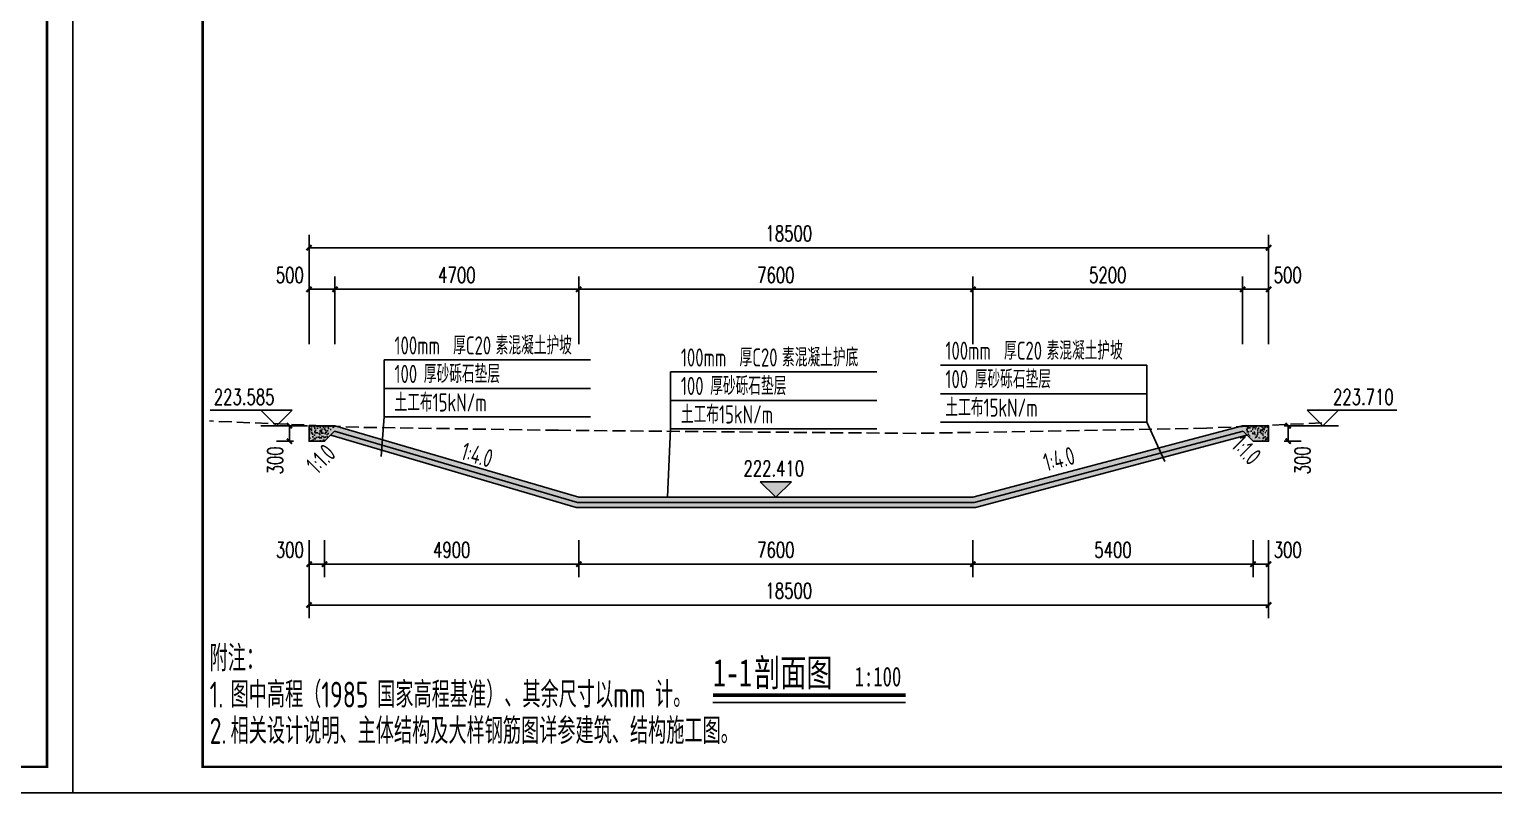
# Model space of a CAD drawing. Header units: millimetres. Extents: x -725 to 2274960, y -506 to 2980382.
# Drawn here: x 2116443 to 2144678, y 2586514 to 2601241 of the extents above; entities that cross this region are included whole.
import ezdxf

# ---------------------------------------------------------------- set-up
doc = ezdxf.new("R2010")
doc.units = ezdxf.units.MM
doc.header["$LTSCALE"] = 1000
doc.linetypes.add('DASH', pattern=[0.35, 0.25, -0.1])
for name, color, linetype in [('DIM_ELEV', 3, 'Continuous'), ('DIM_SYMB', 3, 'Continuous'), ('PUB_DIM', 3, 'Continuous'), ('PUB_TITLE', 4, 'Continuous'), ('YHG_文字', 7, 'Continuous'), ('YHJ_剖面_梁板', 4, 'Continuous'), ('YHJ_文字_公文、说明', 7, 'Continuous')]:
    doc.layers.add(name, color=color, linetype=linetype)
doc.styles.add('_TCH_DIM', font='SIMPLEX', dxfattribs={"bigfont": 'GBCBIG'})
doc.styles.add('_TCH_DIM_T3', font='SIMPLEX', dxfattribs={"width": 0.705882, "bigfont": 'GBCBIG'})
doc.styles.add('biaotilan', font='', dxfattribs={"width": 0.7})
doc.styles.add('TSSD_Rein', font='tssdeng.shx', dxfattribs={"width": 0.7, "bigfont": 'hztxt.shx'})
doc.styles.get('biaotilan').set_extended_font_data('SimSun')
doc.dimstyles.new('_TCH_ARCH_MM_M&&100', dxfattribs={"dimtxt": 297.5, "dimasz": 100, "dimexe": 250, "dimexo": 300, "dimgap": 126.25, "dimtad": 1, "dimdec": 0, "dimzin": 0, "dimdsep": 46, "dimtxsty": '_TCH_DIM_T3', "dimblk": 'ARCHTICK', "dimcen": 0.09, "dimclrt": 7, "dimazin": 2, "dimtfac": 1, "dimtdec": 0, "dimtix": 1, "dimtmove": 2, "dimatfit": 3, "dimfxl": 75, "dimtolj": 1, "dimtzin": 0, "dimarcsym": 0})

# ---------------------------------------------------------------- blocks, each defined once
blk = doc.blocks.new('HAYJZ A3')
blk.add_lwpolyline([(4975, -403417), (46975, -403417), (46975, -433117), (4975, -433117), (4975, -403417)])
at = {"const_width": 50}
blk.add_lwpolyline([(7475, -403917), (46475, -403917), (46475, -432617), (7475, -432617), (7475, -403917)], dxfattribs=at)
at = {"layer": 'PUB_TITLE'}
blk.add_lwpolyline([(4975, -433117), (46975, -433117), (46975, -403417), (4975, -403417)], close=True, dxfattribs=at)
blk = doc.blocks.new('_ArchTick')
at = {"color": 0, "linetype": 'ByBlock', "const_width": 0.4}
blk.add_lwpolyline([(-0.5, -0.5), (0.5, 0.5)], dxfattribs=at)
blk = doc.blocks.new('*D419')
at = {"layer": 'Defpoints', "color": 0, "transparency": 16777216}
for p in [(2121459, 2593594), (2121837, 2593594), (2121837, 2593294)]:
    blk.add_point(p, dxfattribs=at)
at = {"layer": 'PUB_DIM', "color": 0, "lineweight": -2, "transparency": 16777216}
for p, q in [((2121537, 2593594), (2121209, 2593594)), ((2121459, 2593294), (2121459, 2593594)), ((2121537, 2593294), (2121209, 2593294))]:
    blk.add_line(p, q, dxfattribs=at)
at = {"layer": 'PUB_DIM', "color": 0, "lineweight": -2, "transparency": 16777216, "xscale": 100, "yscale": 100, "zscale": 100}
for p, rotation in [((2121459, 2593594), 90), ((2121459, 2593294), 270)]:
    blk.add_blockref('_ArchTick', p, dxfattribs=dict(at, rotation=rotation))
at = {"layer": 'PUB_DIM', "color": 7, "transparency": 16777216, "insert": (2121184, 2592924), "char_height": 297.5, "attachment_point": 5, "rotation": 90, "style": '_TCH_DIM_T3'}
blk.add_mtext('\\A1;300', dxfattribs=at)
blk = doc.blocks.new('*D420')
at = {"layer": 'Defpoints', "color": 0, "transparency": 16777216}
for p in [(2140337, 2596225), (2139837, 2594867), (2140337, 2594867)]:
    blk.add_point(p, dxfattribs=at)
at = {"layer": 'PUB_DIM', "color": 0, "lineweight": -2, "transparency": 16777216}
for p, q in [((2139837, 2595167), (2139837, 2596475)), ((2140337, 2595167), (2140337, 2596475)), ((2139837, 2596225), (2140337, 2596225))]:
    blk.add_line(p, q, dxfattribs=at)
at = {"layer": 'PUB_DIM', "color": 0, "lineweight": -2, "transparency": 16777216, "xscale": 100, "yscale": 100, "zscale": 100, "rotation": 180}
blk.add_blockref('_ArchTick', (2139837, 2596225), dxfattribs=at)
at = {"layer": 'PUB_DIM', "color": 0, "lineweight": -2, "transparency": 16777216, "xscale": 100, "yscale": 100, "zscale": 100}
blk.add_blockref('_ArchTick', (2140337, 2596225), dxfattribs=at)
at = {"layer": 'PUB_DIM', "color": 7, "transparency": 16777216, "insert": (2140707, 2596500), "char_height": 297.5, "attachment_point": 5, "style": '_TCH_DIM_T3'}
blk.add_mtext('\\A1;500', dxfattribs=at)
blk = doc.blocks.new('*D421')
at = {"layer": 'Defpoints', "color": 0, "transparency": 16777216}
for p in [(2139837, 2596225), (2134637, 2594867), (2139837, 2594867)]:
    blk.add_point(p, dxfattribs=at)
at = {"layer": 'PUB_DIM', "color": 0, "lineweight": -2, "transparency": 16777216}
for p, q in [((2134637, 2595167), (2134637, 2596475)), ((2139837, 2595167), (2139837, 2596475)), ((2134637, 2596225), (2139837, 2596225))]:
    blk.add_line(p, q, dxfattribs=at)
at = {"layer": 'PUB_DIM', "color": 0, "lineweight": -2, "transparency": 16777216, "xscale": 100, "yscale": 100, "zscale": 100, "rotation": 180}
blk.add_blockref('_ArchTick', (2134637, 2596225), dxfattribs=at)
at = {"layer": 'PUB_DIM', "color": 0, "lineweight": -2, "transparency": 16777216, "xscale": 100, "yscale": 100, "zscale": 100}
blk.add_blockref('_ArchTick', (2139837, 2596225), dxfattribs=at)
at = {"layer": 'PUB_DIM', "color": 7, "transparency": 16777216, "insert": (2137237, 2596500), "char_height": 297.5, "attachment_point": 5, "style": '_TCH_DIM_T3'}
blk.add_mtext('\\A1;5200', dxfattribs=at)
blk = doc.blocks.new('*D422')
at = {"layer": 'Defpoints', "color": 0, "transparency": 16777216}
for p in [(2134637, 2596225), (2127037, 2594867), (2134637, 2594867)]:
    blk.add_point(p, dxfattribs=at)
at = {"layer": 'PUB_DIM', "color": 0, "lineweight": -2, "transparency": 16777216}
for p, q in [((2127037, 2595167), (2127037, 2596475)), ((2134637, 2595167), (2134637, 2596475)), ((2127037, 2596225), (2134637, 2596225))]:
    blk.add_line(p, q, dxfattribs=at)
at = {"layer": 'PUB_DIM', "color": 0, "lineweight": -2, "transparency": 16777216, "xscale": 100, "yscale": 100, "zscale": 100, "rotation": 180}
blk.add_blockref('_ArchTick', (2127037, 2596225), dxfattribs=at)
at = {"layer": 'PUB_DIM', "color": 0, "lineweight": -2, "transparency": 16777216, "xscale": 100, "yscale": 100, "zscale": 100}
blk.add_blockref('_ArchTick', (2134637, 2596225), dxfattribs=at)
at = {"layer": 'PUB_DIM', "color": 7, "transparency": 16777216, "insert": (2130837, 2596500), "char_height": 297.5, "attachment_point": 5, "style": '_TCH_DIM_T3'}
blk.add_mtext('\\A1;7600', dxfattribs=at)
blk = doc.blocks.new('*D423')
at = {"layer": 'Defpoints', "color": 0, "transparency": 16777216}
for p in [(2127037, 2596225), (2122337, 2594867), (2127037, 2594867)]:
    blk.add_point(p, dxfattribs=at)
at = {"layer": 'PUB_DIM', "color": 0, "lineweight": -2, "transparency": 16777216}
for p, q in [((2122337, 2595167), (2122337, 2596475)), ((2127037, 2595167), (2127037, 2596475)), ((2122337, 2596225), (2127037, 2596225))]:
    blk.add_line(p, q, dxfattribs=at)
at = {"layer": 'PUB_DIM', "color": 0, "lineweight": -2, "transparency": 16777216, "xscale": 100, "yscale": 100, "zscale": 100, "rotation": 180}
blk.add_blockref('_ArchTick', (2122337, 2596225), dxfattribs=at)
at = {"layer": 'PUB_DIM', "color": 0, "lineweight": -2, "transparency": 16777216, "xscale": 100, "yscale": 100, "zscale": 100}
blk.add_blockref('_ArchTick', (2127037, 2596225), dxfattribs=at)
at = {"layer": 'PUB_DIM', "color": 7, "transparency": 16777216, "insert": (2124687, 2596500), "char_height": 297.5, "attachment_point": 5, "style": '_TCH_DIM_T3'}
blk.add_mtext('\\A1;4700', dxfattribs=at)
blk = doc.blocks.new('*D424')
at = {"layer": 'Defpoints', "color": 0, "transparency": 16777216}
for p in [(2122337, 2596225), (2121837, 2594867), (2122337, 2594867)]:
    blk.add_point(p, dxfattribs=at)
at = {"layer": 'PUB_DIM', "color": 0, "lineweight": -2, "transparency": 16777216}
for p, q in [((2121837, 2595167), (2121837, 2596475)), ((2122337, 2595167), (2122337, 2596475)), ((2121837, 2596225), (2122337, 2596225))]:
    blk.add_line(p, q, dxfattribs=at)
at = {"layer": 'PUB_DIM', "color": 0, "lineweight": -2, "transparency": 16777216, "xscale": 100, "yscale": 100, "zscale": 100, "rotation": 180}
blk.add_blockref('_ArchTick', (2121837, 2596225), dxfattribs=at)
at = {"layer": 'PUB_DIM', "color": 0, "lineweight": -2, "transparency": 16777216, "xscale": 100, "yscale": 100, "zscale": 100}
blk.add_blockref('_ArchTick', (2122337, 2596225), dxfattribs=at)
at = {"layer": 'PUB_DIM', "color": 7, "transparency": 16777216, "insert": (2121467, 2596500), "char_height": 297.5, "attachment_point": 5, "style": '_TCH_DIM_T3'}
blk.add_mtext('\\A1;500', dxfattribs=at)
blk = doc.blocks.new('*D425')
at = {"layer": 'Defpoints', "color": 0, "transparency": 16777216}
for p in [(2140337, 2593594), (2140714, 2593594), (2140337, 2593294)]:
    blk.add_point(p, dxfattribs=at)
at = {"layer": 'PUB_DIM', "color": 0, "lineweight": -2, "transparency": 16777216}
for p, q in [((2140637, 2593594), (2140964, 2593594)), ((2140714, 2593294), (2140714, 2593594)), ((2140637, 2593294), (2140964, 2593294))]:
    blk.add_line(p, q, dxfattribs=at)
at = {"layer": 'PUB_DIM', "color": 0, "lineweight": -2, "transparency": 16777216, "xscale": 100, "yscale": 100, "zscale": 100}
for p, rotation in [((2140714, 2593594), 90), ((2140714, 2593294), 270)]:
    blk.add_blockref('_ArchTick', p, dxfattribs=dict(at, rotation=rotation))
at = {"layer": 'PUB_DIM', "color": 7, "transparency": 16777216, "insert": (2140989, 2592924), "char_height": 297.5, "attachment_point": 5, "rotation": 90, "style": '_TCH_DIM_T3'}
blk.add_mtext('\\A1;300', dxfattribs=at)
blk = doc.blocks.new('*D426')
at = {"layer": 'Defpoints', "color": 0, "transparency": 16777216}
for p in [(2121837, 2591687), (2122137, 2591687), (2122137, 2590923)]:
    blk.add_point(p, dxfattribs=at)
at = {"layer": 'PUB_DIM', "color": 0, "lineweight": -2, "transparency": 16777216}
for p, q in [((2121837, 2591387), (2121837, 2590673)), ((2122137, 2591387), (2122137, 2590673)), ((2121837, 2590923), (2122137, 2590923))]:
    blk.add_line(p, q, dxfattribs=at)
at = {"layer": 'PUB_DIM', "color": 0, "lineweight": -2, "transparency": 16777216, "xscale": 100, "yscale": 100, "zscale": 100, "rotation": 180}
blk.add_blockref('_ArchTick', (2121837, 2590923), dxfattribs=at)
at = {"layer": 'PUB_DIM', "color": 0, "lineweight": -2, "transparency": 16777216, "xscale": 100, "yscale": 100, "zscale": 100}
blk.add_blockref('_ArchTick', (2122137, 2590923), dxfattribs=at)
at = {"layer": 'PUB_DIM', "color": 7, "transparency": 16777216, "insert": (2121467, 2591198), "char_height": 297.5, "attachment_point": 5, "style": '_TCH_DIM_T3'}
blk.add_mtext('\\A1;300', dxfattribs=at)
blk = doc.blocks.new('*D427')
at = {"layer": 'Defpoints', "color": 0, "transparency": 16777216}
for p in [(2122137, 2591687), (2127037, 2591687), (2127037, 2590923)]:
    blk.add_point(p, dxfattribs=at)
at = {"layer": 'PUB_DIM', "color": 0, "lineweight": -2, "transparency": 16777216}
for p, q in [((2122137, 2591387), (2122137, 2590673)), ((2127037, 2591387), (2127037, 2590673)), ((2122137, 2590923), (2127037, 2590923))]:
    blk.add_line(p, q, dxfattribs=at)
at = {"layer": 'PUB_DIM', "color": 0, "lineweight": -2, "transparency": 16777216, "xscale": 100, "yscale": 100, "zscale": 100, "rotation": 180}
blk.add_blockref('_ArchTick', (2122137, 2590923), dxfattribs=at)
at = {"layer": 'PUB_DIM', "color": 0, "lineweight": -2, "transparency": 16777216, "xscale": 100, "yscale": 100, "zscale": 100}
blk.add_blockref('_ArchTick', (2127037, 2590923), dxfattribs=at)
at = {"layer": 'PUB_DIM', "color": 7, "transparency": 16777216, "insert": (2124587, 2591198), "char_height": 297.5, "attachment_point": 5, "style": '_TCH_DIM_T3'}
blk.add_mtext('\\A1;4900', dxfattribs=at)
blk = doc.blocks.new('*D428')
at = {"layer": 'Defpoints', "color": 0, "transparency": 16777216}
for p in [(2127037, 2591687), (2134637, 2591687), (2134637, 2590923)]:
    blk.add_point(p, dxfattribs=at)
at = {"layer": 'PUB_DIM', "color": 0, "lineweight": -2, "transparency": 16777216}
for p, q in [((2127037, 2591387), (2127037, 2590673)), ((2134637, 2591387), (2134637, 2590673)), ((2127037, 2590923), (2134637, 2590923))]:
    blk.add_line(p, q, dxfattribs=at)
at = {"layer": 'PUB_DIM', "color": 0, "lineweight": -2, "transparency": 16777216, "xscale": 100, "yscale": 100, "zscale": 100, "rotation": 180}
blk.add_blockref('_ArchTick', (2127037, 2590923), dxfattribs=at)
at = {"layer": 'PUB_DIM', "color": 0, "lineweight": -2, "transparency": 16777216, "xscale": 100, "yscale": 100, "zscale": 100}
blk.add_blockref('_ArchTick', (2134637, 2590923), dxfattribs=at)
at = {"layer": 'PUB_DIM', "color": 7, "transparency": 16777216, "insert": (2130837, 2591198), "char_height": 297.5, "attachment_point": 5, "style": '_TCH_DIM_T3'}
blk.add_mtext('\\A1;7600', dxfattribs=at)
blk = doc.blocks.new('*D429')
at = {"layer": 'Defpoints', "color": 0, "transparency": 16777216}
for p in [(2134637, 2591687), (2140037, 2591687), (2140037, 2590923)]:
    blk.add_point(p, dxfattribs=at)
at = {"layer": 'PUB_DIM', "color": 0, "lineweight": -2, "transparency": 16777216}
for p, q in [((2134637, 2591387), (2134637, 2590673)), ((2140037, 2591387), (2140037, 2590673)), ((2134637, 2590923), (2140037, 2590923))]:
    blk.add_line(p, q, dxfattribs=at)
at = {"layer": 'PUB_DIM', "color": 0, "lineweight": -2, "transparency": 16777216, "xscale": 100, "yscale": 100, "zscale": 100, "rotation": 180}
blk.add_blockref('_ArchTick', (2134637, 2590923), dxfattribs=at)
at = {"layer": 'PUB_DIM', "color": 0, "lineweight": -2, "transparency": 16777216, "xscale": 100, "yscale": 100, "zscale": 100}
blk.add_blockref('_ArchTick', (2140037, 2590923), dxfattribs=at)
at = {"layer": 'PUB_DIM', "color": 7, "transparency": 16777216, "insert": (2137337, 2591198), "char_height": 297.5, "attachment_point": 5, "style": '_TCH_DIM_T3'}
blk.add_mtext('\\A1;5400', dxfattribs=at)
blk = doc.blocks.new('*D430')
at = {"layer": 'Defpoints', "color": 0, "transparency": 16777216}
for p in [(2140037, 2591687), (2140337, 2591687), (2140337, 2590923)]:
    blk.add_point(p, dxfattribs=at)
at = {"layer": 'PUB_DIM', "color": 0, "lineweight": -2, "transparency": 16777216}
for p, q in [((2140037, 2591387), (2140037, 2590673)), ((2140337, 2591387), (2140337, 2590673)), ((2140037, 2590923), (2140337, 2590923))]:
    blk.add_line(p, q, dxfattribs=at)
at = {"layer": 'PUB_DIM', "color": 0, "lineweight": -2, "transparency": 16777216, "xscale": 100, "yscale": 100, "zscale": 100, "rotation": 180}
blk.add_blockref('_ArchTick', (2140037, 2590923), dxfattribs=at)
at = {"layer": 'PUB_DIM', "color": 0, "lineweight": -2, "transparency": 16777216, "xscale": 100, "yscale": 100, "zscale": 100}
blk.add_blockref('_ArchTick', (2140337, 2590923), dxfattribs=at)
at = {"layer": 'PUB_DIM', "color": 7, "transparency": 16777216, "insert": (2140707, 2591198), "char_height": 297.5, "attachment_point": 5, "style": '_TCH_DIM_T3'}
blk.add_mtext('\\A1;300', dxfattribs=at)
blk = doc.blocks.new('*D431')
at = {"layer": 'Defpoints', "color": 0, "transparency": 16777216}
for p in [(2121837, 2591387), (2140337, 2591387), (2140337, 2590134)]:
    blk.add_point(p, dxfattribs=at)
at = {"layer": 'PUB_DIM', "color": 0, "lineweight": -2, "transparency": 16777216}
for p, q in [((2121837, 2591087), (2121837, 2589884)), ((2140337, 2591087), (2140337, 2589884)), ((2121837, 2590134), (2140337, 2590134))]:
    blk.add_line(p, q, dxfattribs=at)
at = {"layer": 'PUB_DIM', "color": 0, "lineweight": -2, "transparency": 16777216, "xscale": 100, "yscale": 100, "zscale": 100, "rotation": 180}
blk.add_blockref('_ArchTick', (2121837, 2590134), dxfattribs=at)
at = {"layer": 'PUB_DIM', "color": 0, "lineweight": -2, "transparency": 16777216, "xscale": 100, "yscale": 100, "zscale": 100}
blk.add_blockref('_ArchTick', (2140337, 2590134), dxfattribs=at)
at = {"layer": 'PUB_DIM', "color": 7, "transparency": 16777216, "insert": (2131087, 2590409), "char_height": 297.5, "attachment_point": 5, "style": '_TCH_DIM_T3'}
blk.add_mtext('\\A1;18500', dxfattribs=at)
blk = doc.blocks.new('*D432')
at = {"layer": 'Defpoints', "color": 0, "transparency": 16777216}
for p in [(2140337, 2597027), (2121837, 2595167), (2140337, 2595167)]:
    blk.add_point(p, dxfattribs=at)
at = {"layer": 'PUB_DIM', "color": 0, "lineweight": -2, "transparency": 16777216}
for p, q in [((2121837, 2595467), (2121837, 2597277)), ((2121837, 2597027), (2140337, 2597027)), ((2140337, 2595467), (2140337, 2597277))]:
    blk.add_line(p, q, dxfattribs=at)
at = {"layer": 'PUB_DIM', "color": 0, "lineweight": -2, "transparency": 16777216, "xscale": 100, "yscale": 100, "zscale": 100, "rotation": 180}
blk.add_blockref('_ArchTick', (2121837, 2597027), dxfattribs=at)
at = {"layer": 'PUB_DIM', "color": 0, "lineweight": -2, "transparency": 16777216, "xscale": 100, "yscale": 100, "zscale": 100}
blk.add_blockref('_ArchTick', (2140337, 2597027), dxfattribs=at)
at = {"layer": 'PUB_DIM', "color": 7, "transparency": 16777216, "insert": (2131087, 2597302), "char_height": 297.5, "attachment_point": 5, "style": '_TCH_DIM_T3'}
blk.add_mtext('\\A1;18500', dxfattribs=at)

msp = doc.modelspace()

# ---------------------------------------------------------------- hatches: boundary and pattern name
at = {"layer": 'DIM_ELEV'}
msp.add_hatch(color=256, dxfattribs=at).paths.add_polyline_path([(2130836.7899, 2592213.7928), (2131136.7899, 2592513.7928), (2130536.7899, 2592513.7928)])
at = {"layer": 'YHJ_剖面_梁板'}
h = msp.add_hatch(dxfattribs=at)
h.set_pattern_fill('混凝土', color=8, scale=50)
h.set_pattern_definition([(50, (-2239.14, -69580.3), (358.630091, -31.376067), [37.5, -412.5]), (355, (-2239.14, -69580.3), (-69.375667, 376.096067), [30, -330]), (100.4514, (-2209.26, -69582.9), (289.25469, 344.71977), [31.870095, -350.571056]), (46.1842, (-2239.14, -69480.3), (533.620524, -82.75951), [56.25, -618.75]), (96.6356, (-2194.7, -69487.2), (467.33135, 487.058935), [47.80514, -525.8565]), (351.1842, (-2239.14, -69480.3), (467.33097, 487.0593), [45, -495]), (21, (-2189.14, -69505.3), (298.453526, -201.309445), [37.5, -412.5]), (326, (-2189.14, -69505.3), (121.657666, 362.575023), [30, -330]), (71.4514, (-2164.27, -69522.07), (420.111314, 161.26525), [31.870095, -350.571056]), (37.5, (-2239.14, -69580.29), (6.0799277, 166.446927), [0, -326, 0, -335, 0, -331.25]), (7.5, (-2239.14, -69580.3), (131.534769, 197.205856), [0, -191, 0, -318.5, 0, -126.25]), (327.5, (-2350.64, -69580.29), (266.911218, -11.277436), [0, -125, 0, -390, 0, -517.5]), (317.5, (-2400.64, -69580.3), (291.593085, 50.052491), [0, -162.5, 0, -259, 0, -367.5])])
h.paths.add_polyline_path([(2139844.6588, 2593485.8665), (2140036.7899, 2593293.7354), (2140336.7899, 2593293.7354), (2140336.7899, 2593593.7354), (2140170.6961, 2593593.7354), (2139836.7899, 2593593.7354), (2134636.7899, 2592213.7928), (2127036.7899, 2592213.7928), (2122336.7899, 2593593.7354), (2122086.4133, 2593593.7354), (2121836.7899, 2593593.7354), (2121836.7899, 2593293.7354), (2122136.7899, 2593293.7354), (2122328.9209, 2593485.8665), (2127013.1831, 2592113.7928), (2134660.3967, 2592113.7928)])
h = msp.add_hatch(dxfattribs=at)
h.set_pattern_fill('混凝土', color=8, scale=20)
h.set_pattern_definition([(50, (84436.25, -79132.78), (143.4520365, -12.550427), [15, -165]), (355, (84436.25, -79132.78), (-27.750267, 150.438427), [12, -132]), (100.4514, (84448.2, -79133.82), (115.7018763, 137.8879084), [12.748038, -140.2284224]), (46.1842, (84436.25, -79092.78), (213.44821, -33.103803), [22.5, -247.5]), (96.6356, (84454.03, -79095.53), (186.932541, 194.823574), [19.122058, -210.3426]), (351.1842, (84436.25, -79092.78), (186.932389, 194.82372), [18, -198]), (21, (84456.25, -79102.78), (119.3814104, -80.523778), [15, -165]), (326, (84456.25, -79102.78), (48.6630664, 145.030009), [12, -132]), (71.4514, (84466.2, -79109.49), (168.044526, 64.5060993), [12.748038, -140.2284224]), (37.5, (84436.247, -79132.776), (2.4319711, 66.5787708), [0, -130.4, 0, -134, 0, -132.5]), (7.5, (84436.25, -79132.776), (52.6139075, 78.8823424), [0, -76.4, 0, -127.4, 0, -50.5]), (327.5, (84391.647, -79132.776), (106.7644872, -4.51097435), [0, -50, 0, -156, 0, -207]), (317.5, (84371.65, -79132.78), (116.6372339, 20.0209965), [0, -65, 0, -103.6, 0, -147])])
edge = h.paths.add_edge_path()
edge.add_line((2122336.7899, 2593593.7354), (2121836.7899, 2593593.7354))
edge.add_line((2121836.7899, 2593593.7354), (2121836.7899, 2593293.7354))
edge.add_line((2121836.7899, 2593293.7354), (2122136.7899, 2593293.7354))
h = msp.add_hatch(dxfattribs=at)
h.set_pattern_fill('粉刷', color=8, scale=25)
h.set_pattern_definition([(37.5, (-2239.14, -69580.29), (-3.1496679, 96.3411885), [0, -76, 0, -85, 0, -81.25]), (7.5, (-2239.14, -69580.29), (88.4888353, 141.1073033), [0, -41, 0, -68.5, 0, -26.25]), (327.5, (-2300.64, -69580.29), (155.707093, 0.2829527), [0, -25, 0, -90, 0, -117.5]), (317.5, (-2300.64, -69580.29), (150.30633, 43.883778), [0, -12.5, 0, -59, 0, -67.5])])
h.paths.add_polyline_path([(2127013.1831, 2592113.7928), (2122328.9209, 2593485.8665), (2122254.3853, 2593411.3309), (2126989.5763, 2592013.7928), (2134684.0034, 2592013.7928), (2139919.1944, 2593411.3309), (2139844.6588, 2593485.8665), (2134660.3967, 2592113.7928)])
h = msp.add_hatch(dxfattribs=at)
h.set_pattern_fill('混凝土', color=8, scale=20)
h.set_pattern_definition([(50, (90073.1, -79132.78), (143.4520365, -12.550427), [15, -165]), (355, (90073.1, -79132.78), (-27.750267, 150.438427), [12, -132]), (100.4514, (90085.05, -79133.82), (115.7018763, 137.8879084), [12.748038, -140.2284224]), (46.1842, (90073.1, -79092.78), (213.44821, -33.103803), [22.5, -247.5]), (96.6356, (90090.89, -79095.53), (186.932541, 194.823574), [19.122058, -210.3426]), (351.1842, (90073.1, -79092.78), (186.932389, 194.82372), [18, -198]), (21, (90093.1, -79102.78), (119.3814104, -80.523778), [15, -165]), (326, (90093.1, -79102.78), (48.6630664, 145.030009), [12, -132]), (71.4514, (90103.05, -79109.49), (168.044526, 64.5060993), [12.748038, -140.2284224]), (37.5, (90073.1, -79132.776), (2.4319711, 66.5787708), [0, -130.4, 0, -134, 0, -132.5]), (7.5, (90073.1, -79132.776), (52.6139075, 78.8823424), [0, -76.4, 0, -127.4, 0, -50.5]), (327.5, (90028.5, -79132.776), (106.7644872, -4.51097435), [0, -50, 0, -156, 0, -207]), (317.5, (90008.5, -79132.78), (116.6372339, 20.0209965), [0, -65, 0, -103.6, 0, -147])])
edge = h.paths.add_edge_path()
edge.add_line((2139836.7899, 2593593.7354), (2140336.7899, 2593593.7354))
edge.add_line((2140336.7899, 2593593.7354), (2140336.7899, 2593293.7354))
edge.add_line((2140336.7899, 2593293.7354), (2140036.7899, 2593293.7354))

# ---------------------------------------------------------------- linework, layer by layer
at = {"layer": 'DIM_ELEV'}
for p, q in [((2141383.8433, 2593593.7354), (2141083.8433, 2593893.7354)), ((2141083.8433, 2593893.7354), (2142809.8433, 2593893.7354)), ((2141383.8433, 2593593.7354), (2141683.8433, 2593893.7354)), ((2140647.0106, 2593593.7354), (2141683.8433, 2593593.7354)), ((2130836.7899, 2592213.7928), (2130536.7899, 2592513.7928)), ((2131136.7899, 2592513.7928), (2130536.7899, 2592513.7928)), ((2130836.7899, 2592213.7928), (2131136.7899, 2592513.7928))]:
    msp.add_line(p, q, dxfattribs=at)
at = {"layer": 'DIM_SYMB'}
for p, q in [((2123284.7953, 2593762.6911), (2123284.7953, 2594861.6911)), ((2123284.7953, 2594861.6911), (2127262.5437, 2594861.6911)), ((2128806.5016, 2593531.2504), (2128806.5016, 2594630.2504)), ((2128806.5016, 2594630.2504), (2132784.25, 2594630.2504)), ((2137990.0063, 2594761.1069), (2134012.2579, 2594761.1069)), ((2137990.0063, 2593662.1069), (2137990.0063, 2594761.1069)), ((2123284.7953, 2594312.1911), (2127262.5437, 2594312.1911)), ((2137990.0063, 2594211.6069), (2134012.2579, 2594211.6069)), ((2128806.5016, 2594080.7504), (2132784.25, 2594080.7504)), ((2123224.9451, 2592997.0757), (2123284.7953, 2593762.6911)), ((2123284.7953, 2593762.6911), (2127262.5437, 2593762.6911)), ((2137990.0063, 2593662.1069), (2134012.2579, 2593662.1069)), ((2138334.0192, 2592900.4727), (2137990.0063, 2593662.1069)), ((2128746.6514, 2592216.135), (2128806.5016, 2593531.2504)), ((2128806.5016, 2593531.2504), (2132784.25, 2593531.2504))]:
    msp.add_line(p, q, dxfattribs=at)
at = {"layer": 'DIM_SYMB', "const_width": 70}
msp.add_lwpolyline([(2129622.6809, 2588396.6527), (2133339.3476, 2588396.6527)], dxfattribs=at)
at = {"layer": 'DIM_SYMB'}
msp.add_lwpolyline([(2129622.6809, 2588256.6527), (2133339.3476, 2588256.6527)], dxfattribs=at)
at = {"layer": 'PUB_DIM'}
for p, q in [((2121509.1095, 2593893.7354), (2119932.6095, 2593893.7354)), ((2121209.1095, 2593593.7354), (2120909.1095, 2593893.7354)), ((2121209.1095, 2593593.7354), (2121509.1095, 2593893.7354)), ((2121806.1042, 2593593.7354), (2120909.1095, 2593593.7354))]:
    msp.add_line(p, q, dxfattribs=at)
at = {"layer": 'YHJ_剖面_梁板', "color": 1, "linetype": 'DASH'}
msp.add_lwpolyline([(2141362.0091, 2593649.0469), (2139138.9626, 2593545.833), (2133536.8963, 2593445.1871), (2126644.9818, 2593504.686), (2122794.7086, 2593563.8211), (2119920.5031, 2593685.2108)], dxfattribs=at)
at = {"layer": 'YHJ_剖面_梁板'}
for points in [[(2122336.7899, 2593593.7354), (2121836.7899, 2593593.7354), (2121836.7899, 2593293.7354), (2122136.7899, 2593293.7354)], [(2122136.7899, 2593293.7354), (2122328.9209, 2593485.8665)], [(2126989.5763, 2592013.7928), (2122254.3853, 2593411.3309)], [(2127013.1831, 2592113.7928), (2122328.9209, 2593485.8665)], [(2127036.7899, 2592213.7928), (2122336.7899, 2593593.7354)], [(2134636.7899, 2592213.7928), (2139836.7899, 2593593.7354)], [(2134660.3967, 2592113.7928), (2139844.6588, 2593485.8665)], [(2134684.0034, 2592013.7928), (2139919.1944, 2593411.3309)], [(2139836.7899, 2593593.7354), (2140336.7899, 2593593.7354), (2140336.7899, 2593293.7354), (2140036.7899, 2593293.7354)], [(2140036.7899, 2593293.7354), (2139844.6588, 2593485.8665)], [(2134684.0034, 2592013.7928), (2126989.5763, 2592013.7928)], [(2134660.3967, 2592113.7928), (2127013.1831, 2592113.7928)], [(2134636.7899, 2592213.7928), (2127036.7899, 2592213.7928)]]:
    msp.add_lwpolyline(points, dxfattribs=at)

# ---------------------------------------------------------------- block references
for p in [(2070308.4813, 3019631.2319), (2112308.4813, 3019631.2319)]:
    msp.add_blockref('HAYJZ A3', p)

# ---------------------------------------------------------------- texts
at = {"layer": 'DIM_ELEV', "color": 7, "style": '_TCH_DIM', "width": 0.705882}
for s, p in [('223.710', (2141579.8433, 2593998.7354)), ('222.410', (2130212.7899, 2592618.7928))]:
    msp.add_text(s, height=297.5, dxfattribs=at).set_placement(p)
at = {"layer": 'DIM_SYMB', "color": 7, "width": 0.7}
for s, height, style, p in [('厚', 350, 'TSSD_Rein', (2124615.0645, 2594966.6911)), ('素混凝土护坡', 350, 'TSSD_Rein', (2125434.8722, 2594966.6911)), ('100mm', 350, 'TSSD_Rein', (2123484.2953, 2594966.6911)), ('C20', 350, 'TSSD_Rein', (2124860.0645, 2594966.6911)), ('100mm', 350, 'TSSD_Rein', (2129006.0016, 2594735.2504)), ('厚', 350, 'TSSD_Rein', (2130136.7709, 2594735.2504)), ('C20', 350, 'TSSD_Rein', (2130381.7709, 2594735.2504)), ('素混凝土护底', 350, 'TSSD_Rein', (2130956.5785, 2594735.2504)), ('100mm', 350, 'TSSD_Rein', (2134106.3012, 2594866.1069)), ('厚', 350, 'TSSD_Rein', (2135237.0704, 2594866.1069)), ('C20', 350, 'TSSD_Rein', (2135482.0704, 2594866.1069)), ('素混凝土护坡', 350, 'TSSD_Rein', (2136056.8781, 2594866.1069)), ('100', 350, 'TSSD_Rein', (2123484.2953, 2594417.1911)), ('厚砂砾石垫层', 350, 'TSSD_Rein', (2124049.6799, 2594417.1911)), ('100', 350, 'TSSD_Rein', (2129006.0016, 2594185.7504)), ('厚砂砾石垫层', 350, 'TSSD_Rein', (2129571.3862, 2594185.7504)), ('100', 350, 'TSSD_Rein', (2134106.3012, 2594316.6069)), ('厚砂砾石垫层', 350, 'TSSD_Rein', (2134671.6858, 2594316.6069)), ('土工布', 350, 'TSSD_Rein', (2123484.2953, 2593867.6911)), ('15kN/m', 350, 'TSSD_Rein', (2124219.2953, 2593867.6911)), ('土工布', 350, 'TSSD_Rein', (2129006.0016, 2593636.2504)), ('15kN/m', 350, 'TSSD_Rein', (2129741.0016, 2593636.2504)), ('土工布', 350, 'TSSD_Rein', (2134106.3012, 2593767.1069)), ('15kN/m', 350, 'TSSD_Rein', (2134841.3012, 2593767.1069)), ('剖面图', 528.69198, 'biaotilan', (2130416.605, 2588565.8085)), ('1-1', 528.69198, 'biaotilan', (2129622.6809, 2588565.8085)), ('1:100', 377.63713, 'biaotilan', (2132356.2252, 2588565.8085))]:
    msp.add_text(s, height=height, dxfattribs=dict(at, style=style)).set_placement(p)
at = {"layer": 'PUB_DIM', "color": 7, "style": '_TCH_DIM', "width": 0.705882}
msp.add_text('223.585', height=297.5, dxfattribs=at).set_placement((2120000.6095, 2593998.7354))
at = {"layer": 'YHG_文字', "style": 'TSSD_Rein', "width": 0.7}
for s, rotation, p in [('1:1.0', 315, (2139596.8236, 2593187.6848)), ('1:1.0', 45, (2121996.463, 2592639.9153)), ('1:4.0', 343.63750776, (2124742.1577, 2592947.5325)), ('1:4.0', 14.86222481, (2136053.073, 2592707.5623))]:
    msp.add_text(s, height=350, rotation=rotation, dxfattribs=at).set_placement(p)
at = {"layer": 'YHJ_文字_公文、说明', "style": 'TSSD_Rein', "width": 0.7}
for s, p in [('附注：', (2119920.3077, 2588856.9013)), ('1.', (2119920.3077, 2588156.9013)), ('图中高程（', (2120324.1538, 2588156.9013)), ('1985', (2122074.1538, 2588156.9013)), ('国家高程基准）、其余尺寸以', (2123151.0769, 2588156.9013)), ('计。', (2128508.7692, 2588156.9013)), ('mm', (2127701.0769, 2588156.9013)), ('相关设计说明、主体结构及大样钢筋图详参建筑、结构施工图。', (2120324.1538, 2587456.9013)), ('2.', (2119920.3077, 2587456.9013))]:
    msp.add_text(s, height=500, dxfattribs=at).set_placement(p)

# ---------------------------------------------------------------- dimensions: what is measured, and where the dimension line sits
at = {"layer": 'PUB_DIM'}
for p1, p2, distance, picture, middle in [((2121836.7899, 2595166.7536), (2140336.7899, 2595166.7536), 1860.5721, '*D432', (2131086.7899, 2597302.3258)), ((2122336.7899, 2594866.7536), (2127036.7899, 2594866.7536), 1357.749, '*D423', (2124686.7899, 2596499.5026)), ((2127036.7899, 2594866.7536), (2134636.7899, 2594866.7536), 1357.749, '*D422', (2130836.7899, 2596499.5026)), ((2134636.7899, 2594866.7536), (2139836.7899, 2594866.7536), 1357.749, '*D421', (2137236.7899, 2596499.5026)), ((2122136.7899, 2591686.7462), (2127036.7899, 2591686.7462), -764.2206, '*D427', (2124586.7899, 2591197.5257)), ((2127036.7899, 2591686.7462), (2134636.7899, 2591686.7462), -764.2206, '*D428', (2130836.7899, 2591197.5257)), ((2134636.7899, 2591686.7462), (2140036.7899, 2591686.7462), -764.2206, '*D429', (2137336.7899, 2591197.5257)), ((2121836.7899, 2591386.7462), (2140336.7899, 2591386.7462), -1252.6601, '*D431', (2131086.7899, 2590409.0862))]:
    dim = msp.add_aligned_dim(p1=p1, p2=p2, distance=distance, dimstyle='_TCH_ARCH_MM_M&&100', dxfattribs=at)
    dim.commit()
    dim.dimension.update_dxf_attribs({"geometry": picture, "text_midpoint": middle})
for base, p1, p2, angle, picture, middle in [((2122336.7899, 2596224.5026), (2121836.7899, 2594866.7536), (2122336.7899, 2594866.7536), 0, '*D424', (2121466.7899, 2596499.5026)), ((2140336.7899, 2596224.5026), (2139836.7899, 2594866.7536), (2140336.7899, 2594866.7536), 0, '*D420', (2140706.7899, 2596499.5026)), ((2121459.1095, 2593593.7354), (2121836.7899, 2593293.7354), (2121836.7899, 2593593.7354), 90, '*D419', (2121184.1095, 2592923.7354)), ((2140714.4702, 2593593.7354), (2140336.7899, 2593293.7354), (2140336.7899, 2593593.7354), 90, '*D425', (2140989.4702, 2592923.7354)), ((2122136.7899, 2590922.5257), (2121836.7899, 2591686.7462), (2122136.7899, 2591686.7462), 0, '*D426', (2121466.7899, 2591197.5257)), ((2140336.7899, 2590922.5257), (2140036.7899, 2591686.7462), (2140336.7899, 2591686.7462), 0, '*D430', (2140706.7899, 2591197.5257))]:
    dim = msp.add_linear_dim(base=base, p1=p1, p2=p2, angle=angle, dimstyle='_TCH_ARCH_MM_M&&100', dxfattribs=at)
    dim.commit()
    dim.dimension.update_dxf_attribs({"geometry": picture, "text_midpoint": middle, "dimtype": 161})

doc.saveas('drawing.dxf')
